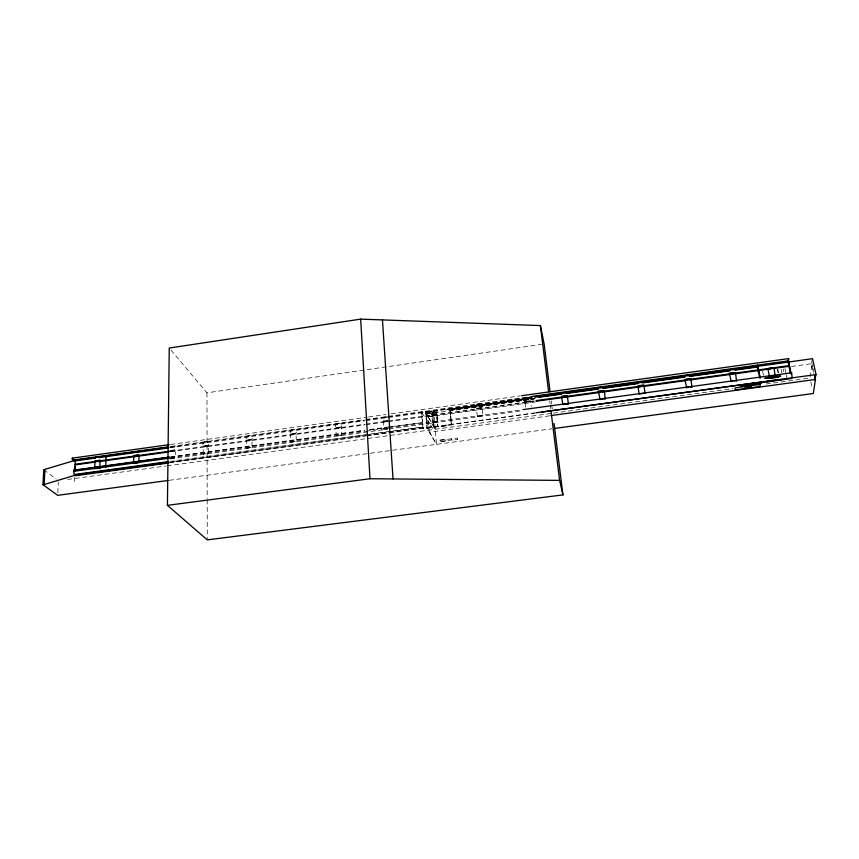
<?xml version="1.0" encoding="UTF-8"?>
<svg xmlns="http://www.w3.org/2000/svg" width="859" height="859" viewBox="0 0 859 859"><rect width="100%" height="100%" fill="white"/><g stroke="black" fill="none" stroke-linecap="round" stroke-linejoin="round"><path stroke-width="0.64" stroke-dasharray="4.29 3.22" d="M170.512 458.556C177.051 460.682 177.588 447.303 170.866 450.986M170.587 450.696C181.678 450.9 170.361 441.29 169.706 449.558M74.55 481.459L74.765 476.477M57.789 492.669L58.315 482.017M791.45 366.492L811.98 363.647L809.919 378.024L766.078 384.027M812.539 358.675L811.175 363.969L813.312 373.697M175.021 446.562L169.728 447.292M174.989 450.578L170.587 451.319M174.871 457.868L170.791 458.212M203.239 442.643C208.211 439.174 211.958 445.875 205.376 445.939C198.977 445.928 205.151 440.903 208.576 441.913M203.25 446.046L208.587 445.316M203.25 453.928L203.25 446.68L205.752 446.132L208.587 445.939L208.608 453.187L203.25 453.928L208.608 453.187M208.587 445.939L203.25 446.68M246.458 436.662C250.678 433.323 255.703 439.325 249.357 439.872C242.603 440.925 247.521 434.675 251.848 435.91M246.512 440.076L251.912 439.325M246.522 440.699L251.923 439.958L252.052 447.228L249.486 447.775L246.64 447.979L246.522 440.699L251.923 439.958M246.64 447.979L252.052 447.228M290.482 430.552C294.712 427.191 299.877 433.237 293.445 433.784C286.638 434.826 291.534 428.555 295.925 429.801M290.589 433.978L296.044 433.226M290.61 434.611L296.065 433.859L296.312 441.161L293.703 441.709L290.836 441.913L290.61 434.611L296.065 433.859M290.836 441.913L296.312 441.161M335.676 424.292C339.906 420.91 345.243 426.977 338.714 427.524C331.853 428.566 336.717 422.274 341.184 423.53M335.837 427.728L341.356 426.966M335.869 428.362L341.388 427.599L335.869 428.362L336.213 435.685L339.101 435.481L341.753 434.922L341.388 427.599M336.213 435.685L341.753 434.922M387.613 420.749C381.718 423.788 381.847 415.101 387.806 416.926M383.339 421.168L387.441 420.427M387.473 428.845L383.855 429.146L383.382 421.801L387.484 421.06M383.855 429.146L387.967 428.416M432.517 422.521L431.465 411.01L434.203 410.441L437.102 410.237L438.069 421.715L432.474 422.424L438.069 421.715M437.102 410.237L431.465 411.01M476.111 404.825C480.353 401.368 486.205 407.52 479.365 408.089C471.935 409.024 477.11 402.935 481.813 404.041M476.444 408.304L482.157 407.51M477.346 416.368L476.509 408.938L479.301 408.358L482.221 408.154L482.962 415.552L477.346 416.368L482.962 415.552M524.999 401.647C520.157 395.258 536.628 396.482 529.262 401.174C519.212 402.474 528.156 400.681 530.658 400.809M530.25 397.32L524.591 398.157M525.525 407.198L524.956 402.248L527.791 401.658L530.733 401.454L531.313 406.404M530.647 401.518L524.956 402.248M170.866 450.363L174.989 449.955M387.377 417.291L383.114 417.721M387.656 421.382L383.382 421.801M170.952 350.075L206.965 392.821L541.481 344.395M170.608 444.468L367.319 417.141M368.651 416.948L385.927 414.553M391.242 413.813L520.167 395.902M171.102 446.465L364.506 419.643M365.827 419.46L387.022 416.518M388.354 416.336L531.957 396.418M169.62 447.152L364.581 420.126M365.902 419.944L387.119 417.002M388.451 416.819L425.581 411.665L435.277 429.307L436.522 444.382L426.816 427.17L425.581 411.665M449.923 408.798L451.716 424.915L423.025 428.824L421.468 411.74L421.737 412.32L532.097 397.03M532.14 397.395L445.37 409.936L530.894 397.824M169.771 447.797L364.57 420.813M365.902 420.631L387.098 417.689M388.429 417.506L532.161 397.513M425.871 412.599L436.093 410.688L425.839 412.137L427.557 428.222L427.03 427.084L433.698 426.579M530.969 398.018L450.223 409.453M450.073 409.475L531.002 398.265M425.903 412.932L432.367 412.041L434.042 427.331L432.711 412.825M532.29 398.275L449.987 409.593L450.47 410.763M532.376 398.361L450.299 409.722L450.309 410.377L535.082 398.651M426.075 413.319L436.372 411.891L437.725 426.44L436.372 411.891M450.137 409.958L534.115 398.372M450.277 410.087L535.071 398.383M426.257 413.716L436.544 412.288M426.429 414.092L534.212 399.188M170.748 451.05L364.699 424.26M366.031 424.078L387.291 421.146M388.612 420.964L534.803 400.766M170.254 451.748L364.57 424.926M365.859 424.743L534.878 401.411M429.189 432.335L427.932 416.733L434.343 415.96L432.302 411.246M427.943 416.84L535.275 402.033M170.576 456.891L364.431 430.252M369.735 429.521L389.653 426.794M390.985 426.612L421.565 422.692L388.365 427.245M170.608 457.16L364.463 430.531M369.778 429.801L387.044 427.428M170.49 457.997L365.601 431.218M366.159 431.186L523.55 409.539M170.103 458.985L387.924 429.113M389.245 428.931L522.487 410.656M169.91 461.423L422.177 426.912L422.381 427.481L170.297 461.949M169.019 462.453L365.687 435.534M367.018 435.352L388.279 432.453M389.61 432.27L426.816 427.17M427.063 427.46L438.047 426.354M451.276 424.153L447.603 425.044M169.706 462.851L365.784 436.05M367.115 435.867L388.311 432.968M389.632 432.796L534.577 412.986M427.084 427.739L534.985 412.996M67.668 479.419L165.808 466.04M167.14 465.857L552.187 413.308M553.518 413.125L732.867 388.569M549.588 415.842L429.178 432.227L436.522 444.382M444.114 439.475L439.808 440.055L440.463 441.816L444.79 441.236M439.948 440.377L457.181 438.047L457.664 439.497L454.067 439.98M440.431 441.451L457.632 439.132M169.32 480.31L551.94 428.791M482.221 408.154L476.509 408.938M43.766 469.712L56.297 479.118M421.769 412.739L433.72 429.521M427.932 416.733L435.277 429.307L434.332 415.853M422.456 424.378L422.725 424.937M422.381 427.481L422.177 426.912M445.692 440.989L445.069 439.593M451.351 438.745L451.952 440.141M451.243 423.777L451.716 424.915M449.966 409.292L450.438 410.473M811.98 363.647L812.786 367.287M813.054 368.511L813.86 372.151M810.767 381.901L812.174 388.343M784.965 368.779L785.996 373.665M786.253 374.889L787.027 378.551M783.204 369.026L783.719 371.464M781.11 369.37L781.862 373.01M777.814 369.177L778.565 372.806M777.298 369.284L778.05 372.903M762.556 371.238L763.533 375.297M551.231 400.928L551.564 403.58M551.725 404.9L552.219 408.873M549.749 400.992L550.082 403.644M550.243 404.965L550.737 408.938M450.395 409.968L449.644 407.832L451.351 424.958L449.88 408.422M445.134 409.077L437.875 410.087M446.347 425.656L438.681 426.698M445.467 425.763L439.013 426.644M432.367 412.041L433.527 426.193M427.03 427.084L427.095 427.846M421.737 412.32L423.025 428.824M206.965 392.821L207.191 498.424M207.191 499.766L207.277 538.529M431.819 414.414L437.392 413.694L431.819 414.414M431.873 415.047L437.446 414.328L431.873 415.047"/><path stroke-width="1.29" d="M554.034 423.433L562.946 494.902L207.277 539.871L167.43 505.35L169.244 348.035L360.662 319.129L540.386 325.572L544.134 344.008L550.071 391.661M138.879 462.754L139.029 455.549L136.227 455.742L133.821 456.215L133.617 463.484M105.721 467.199L106.065 457.128M99.268 468.327L99.859 468.155L100.009 460.886L94.952 461.627L94.683 468.821M169.244 457.074L73.638 470.206L73.584 471.527L74.207 474.308L75.646 475.703L168.385 463.022M74.357 461.015L74.411 459.876L72.253 458.137L72.199 459.286L74.357 461.015L95.564 458.083M74.83 471.591L75.324 460.263L74.132 460.381L168.3 447.335M74.98 471.494L75.195 466.512M167.999 480.492L57.66 495.332L42.95 484.648L43.766 469.712L75.324 460.263M42.95 484.648L44.131 484.53L44.936 469.594M761.02 382.04L760.773 383.468L741.081 386.163L741.274 384.735M742.197 384.671L742.015 385.97L759.85 383.533L760.086 382.234L541.621 412.084M742.906 385.423L749.231 385.015L749.327 383.93C756.242 382.899 750.39 385.551 746.986 385.122M814.665 375.802L815.459 379.453L813.301 393.508L554.592 428.437M757.52 365.784L757.627 365.129L760.226 378.057M757.477 367.953L757.681 366.557L735.132 369.681M757.617 367.856L757.767 366.976L735.207 370.1M760.451 384.402L735.283 387.828L735.014 389.922L760.086 386.518L760.29 383.619M760.687 383.039L760.827 382.244M790.903 373.848L788.165 360.887L788.659 358.6L521.499 395.72M788.412 362.09L788.551 361.456M789.303 365L789.163 365.644L732.093 373.525M789.442 365.655L789.303 366.288L774.013 368.404M791.644 372.795L523.55 409.539M814.654 379.775L816.05 374.588L812.539 358.675L732.641 369.821M100.116 460.972L94.952 461.627M99.859 468.155L95.306 468.606M133.779 456.269L137.257 455.968M778.479 376.961L780.767 376.167L779.661 376.027M562.935 404.675L561.571 397.191L565.211 396.493L567.402 396.386L568.379 403.837L567.541 404.084M600.054 399.585L598.583 392.08L601.504 391.479L604.468 391.264L605.155 398.887M599.646 399.542L601.096 399.167M639.171 394.12L638.001 386.636L640.964 386.024L643.939 385.82L645.13 393.304M643.939 385.82L643.08 386.078M686.685 387.699L684.988 380.15L687.995 379.528L690.99 379.324L691.903 386.99M690.99 379.324L686.481 380.118M686.287 387.656L688.521 387.151M731.277 381.579L729.452 374.009L732.512 373.375L735.519 373.171L736.55 380.859M730.891 381.536L732.426 381.149M770.265 376.274L769.396 376.253L767.849 368.704L770.952 368.071L773.98 367.856L775.097 375.576M773.98 367.856L773.046 368.135M746.45 387.226L745.344 387.302M769.396 376.253L770.319 375.984M133.66 463.43L137.977 462.754M765.154 378.175L771.747 376.661M769.771 377.445L772.896 377.445M775.935 376.972L774.582 376.768M642.886 381.815L637.357 382.48L641.093 382.158M44.131 484.53L74.669 475.36L79.984 474.64M734.982 372.677L729.334 373.354L733.124 373.031M743.142 385.047L745.902 384.51M744.764 384.768L742.874 385.229L744.839 385.401M744.796 384.929L743.819 385.133L745.956 385.176M757.305 383.511L758.261 383.146L756.124 383.103M745.054 387.119L747.233 386.754M750.916 386.496L747.942 386.969M767.173 377.584L764.897 378.379L772.907 377.885M770.652 376.854L768.408 377.477L771.06 377.155M138.406 455.141C140.608 454.207 127.68 456.548 137.279 455.345M689.992 378.937L690.872 378.669L684.967 379.538L688.639 379.173M743.98 385.015L745.934 384.671M756.199 383.941L759.195 382.985L746.911 384.209M770.298 377.402L771.908 377.015M775.409 377.015L773.787 377.402M774.635 377.262L776.429 376.671L772.799 376.972M772.896 377.917L778.49 376.929M566.575 396.643L561.571 397.191M603.619 391.521L598.583 392.08M640.041 393.862L644.722 393.261M745.225 384.521L747.394 384.231M745.268 384.725L753.139 383.501M754.674 384.048L758.293 383.307L752.903 383.597M754.707 384.22L756.822 383.683M750.111 386.7L745.805 387.205M774.958 377.584L776.858 377.262M733.983 373.558L729.452 374.009M770.963 375.866L775.537 375.415M746.943 384.402L749.134 383.941M752.935 384.338L755.136 384.005M752.967 384.499L759.238 383.178L757.273 383.039M746.482 386.797L748.017 386.647M97.883 457.439C104.615 456.397 93.244 457.321 95.993 457.643M600.194 387.828C609.396 386.346 594.804 387.828 598.111 388.064M687.243 375.77C696.713 374.202 681.337 375.866 685.128 376.006M640.878 385.777C650.993 384.037 632.836 386.271 639.397 385.959M770.706 376.961L779.671 375.995M771.876 377.112L773.755 376.757M773.819 377.305L771.94 377.659M564.664 404.149L568.379 403.837M601.805 399.048L605.541 398.737M748.908 384.08L751.024 383.769M753.171 384.327L748.951 384.907M753.214 384.531L748.994 385.111M72.253 458.137L169.277 444.651M74.411 459.876L168.461 446.83M531.957 396.418L788.165 360.887M536.08 396.471L550.662 394.453M553.314 394.088L562.602 392.799M566.575 392.252L606.357 386.733M609.01 386.367L618.287 385.079M620.939 384.714L638.183 382.319M646.14 381.224L655.417 379.936M658.069 379.56L687.243 375.523M689.895 375.158L699.172 373.869M701.824 373.504L711.112 372.215M713.765 371.85L730.998 369.456M738.955 368.35L742.938 367.802M745.591 367.437L754.868 366.149M771.425 363.851L773.991 363.497M777.835 362.96L780.38 362.616M784.203 362.079L786.747 361.725M540.096 396.3L561.324 393.358M566.629 392.617L597.123 388.397M602.427 387.656L638.237 382.695M643.541 381.965L684.655 376.263M689.96 375.533L728.421 370.208M735.057 369.284L756.274 366.342M99.537 457.536L133.993 452.757M137.966 452.21L168.45 447.99M534.749 397.234L561.335 393.476M565.297 393.003L598.498 388.408M602.449 387.774L684.827 376.446M688.811 375.898L728.647 370.379M538.818 396.869L561.367 393.744M566.672 393.014L597.188 388.783M602.492 388.053L638.301 383.093M643.606 382.352L684.73 376.661M690.035 375.931L728.496 370.594M538.872 397.287L561.421 394.163M566.725 393.433L598.573 389.02M602.546 388.472L638.366 383.511M642.349 382.964L684.795 377.08M690.11 376.349L729.903 370.841M75.109 464.257L169.427 451.233M536.123 400.584L640.728 386.142M643.38 385.777L684.43 380.108M689.723 379.377L729.452 373.89M75.077 464.88L95.768 462.024M98.355 461.67L168.933 451.931M536.199 401.228L562.688 397.577M565.34 397.212L599.775 392.456M602.427 392.091L640.835 386.786M643.488 386.421L685.869 380.569M689.841 380.022L729.57 374.535M732.222 374.17L771.457 368.758M73.681 470.474L169.287 457.342M169.373 458.201L73.649 471.333M74.314 474.512L168.579 461.605M74.765 475.016L167.645 462.314M82.636 474.275L86.619 473.728M89.282 473.363L93.266 472.815M95.929 472.45L98.581 472.085M101.244 471.731L105.227 471.183M109.211 470.635L111.874 470.27M114.526 469.905L118.521 469.358M121.173 469.003L123.836 468.638M127.819 468.091L130.482 467.726M133.134 467.36L137.118 466.813M139.781 466.448L142.433 466.093M146.427 465.546L149.079 465.181M153.063 464.633L155.726 464.268M158.389 463.903L162.372 463.366M165.025 463.001L167.688 462.636M535.909 412.803L791.751 377.842M760.806 382.137L764.435 381.75M766.915 381.299L769.492 380.945M772.08 380.601L775.978 380.183M782.334 379.313L780.069 380.065M785.255 378.798L787.048 378.669M791.493 377.939L816.05 374.588M752.57 383.823L749.284 384.274L749.231 385.111M550.93 415.584L815.459 379.453M167.43 505.35L370.004 478.742L559.596 480.385L562.946 494.902M770.877 368.49L767.849 368.704M733.951 380.913L736.968 380.698M751.002 383.672L755.115 383.286M748.006 386.571L748.801 386.539M772.746 376.661L774.818 376.371M730.15 369.789L734.724 368.983L729.055 369.875M562.527 393.025L566.865 392.252L561.453 393.1M640.213 386.529L638.001 386.636M690.088 386.937L692.311 386.829M748.79 386.464L751.024 386.432L750.143 386.335M768.934 378.347L770.845 378.143M754.621 383.232L756.822 383.135M745.29 385.272L747.459 385.036M747.491 385.208L743.991 385.337M134.777 452.274L139.115 451.533L134.315 452.296M775.215 376.221L777.535 376.231L769.771 377.552M771.081 377.745L769.771 377.82M685.858 380.172L684.988 380.15M73.638 470.206L75.087 471.344M788.659 358.6L788.476 361.102L791.053 373.214M791.622 372.709L792.009 376.639A3.994 0.644 82 0 1 791.955 376.929L791.601 378.486L760.913 382.674L760.741 381.847M788.122 362.058L790.495 373.257M773.712 380.934L766.743 381.879M757.627 366.278L759.861 377.466M759.27 375.276L759.796 377.896M760.602 382.642L760.773 383.468M758.078 370.927L758.604 373.547M740.834 384.886L741.081 386.163M540.386 325.572L548.6 391.736M551.059 411.579L559.596 480.385M382.459 319.913L393.025 478.946M360.662 319.129L370.004 478.742M95.016 460.961L100.17 460.295L95.016 460.961M561.582 396.482L567.316 395.741L561.582 396.482M597.832 391.479L603.609 390.727L597.832 391.479M752.559 383.79L749.284 384.241L752.559 383.79"/></g></svg>
